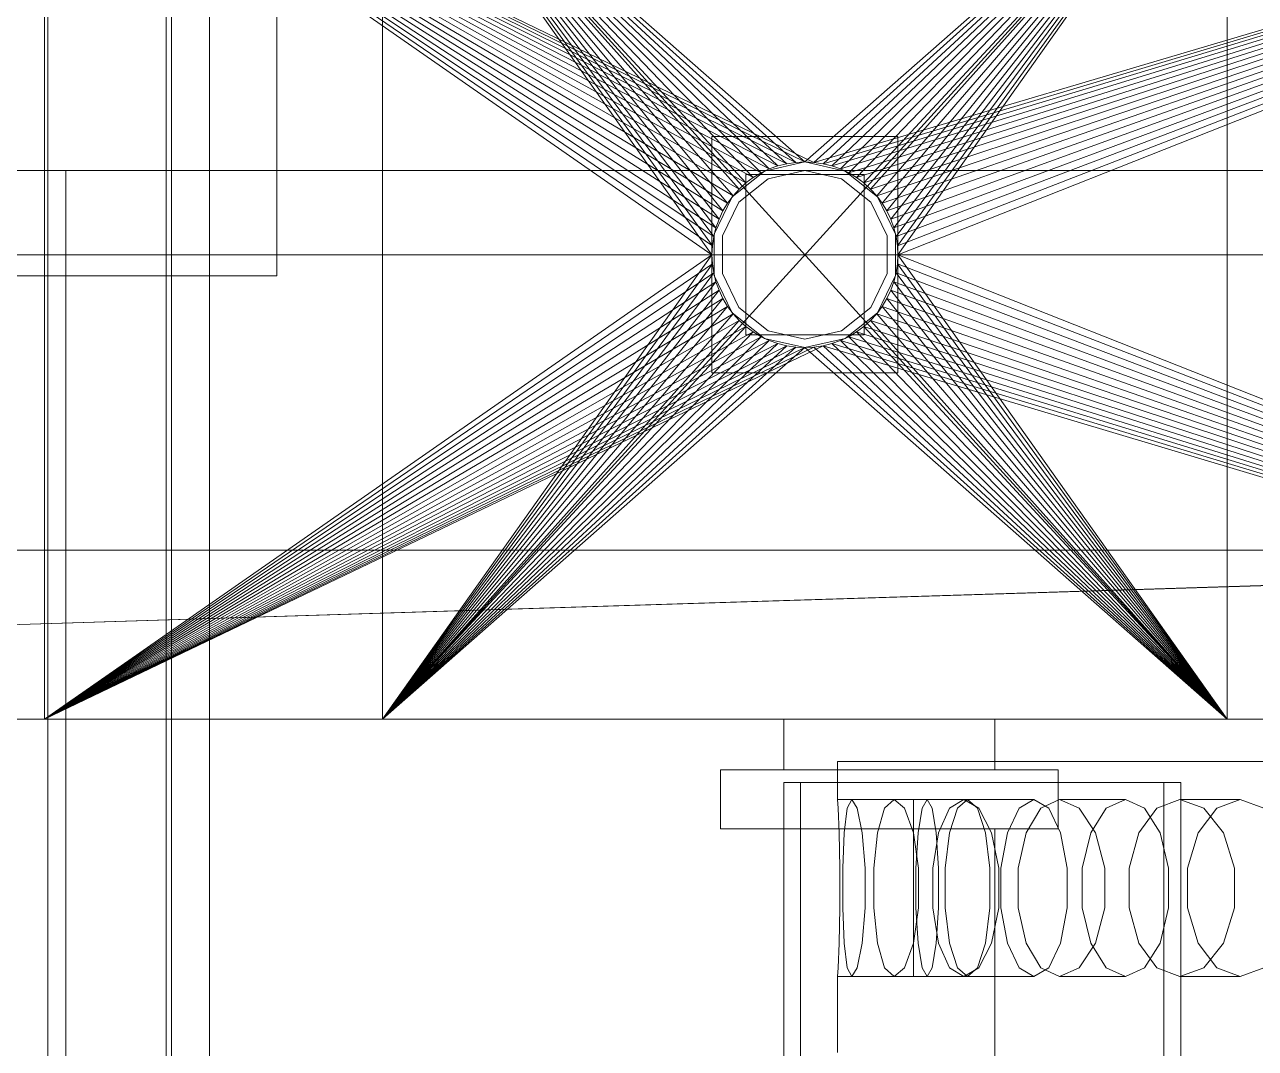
# Model space of a CAD drawing. Header units: millimetres. Extents: x -1970 to 59977, y -65068 to 6837.
# Drawn here: x 24743.4 to 25034.8, y -17868 to -17625.5 of the extents above; entities that cross this region are included whole.
import ezdxf

# ---------------------------------------------------------------- set-up
doc = ezdxf.new("R2010")
doc.units = ezdxf.units.MM
doc.layers.add('superior_briquetadora', color=7, linetype='Continuous', lineweight=0)
doc.layers.add('superior_C02', color=7, linetype='Continuous', lineweight=0)

msp = doc.modelspace()

# ---------------------------------------------------------------- linework, layer by layer
at = {"layer": 'superior_briquetadora'}
for p, q in [((24803.187, -17685), (24803.187, -17485)), ((24778.187, -17660), (24778.187, -17510)), ((24748.187, -17790), (24748.187, -17570)), ((24748.187, -17570), (24906.187, -17680)), ((24906.293, -17677.844), (24748.187, -17570)), ((24906.609, -17675.708), (24748.187, -17570)), ((24907.134, -17673.614), (24748.187, -17570)), ((24907.861, -17671.581), (24748.187, -17570)), ((24908.784, -17669.629), (24748.187, -17570)), ((24909.894, -17667.777), (24748.187, -17570)), ((24911.18, -17666.043), (24748.187, -17570)), ((24912.63, -17664.444), (24748.187, -17570)), ((24914.23, -17662.994), (24748.187, -17570)), ((24915.964, -17661.708), (24748.187, -17570)), ((24917.816, -17660.598), (24748.187, -17570)), ((24919.768, -17659.675), (24748.187, -17570)), ((24921.8, -17658.947), (24748.187, -17570)), ((24923.895, -17658.423), (24748.187, -17570)), ((24926.03, -17658.106), (24748.187, -17570)), ((24928.187, -17658), (24748.187, -17570)), ((24930.343, -17658.106), (24748.187, -17570)), ((24828.187, -17790), (24828.187, -17570)), ((24828.187, -17570), (24906.187, -17680)), ((24828.187, -17570), (24917.816, -17660.598)), ((24915.964, -17661.708), (24828.187, -17570)), ((24914.23, -17662.994), (24828.187, -17570)), ((24912.63, -17664.444), (24828.187, -17570)), ((24911.18, -17666.043), (24828.187, -17570)), ((24909.894, -17667.777), (24828.187, -17570)), ((24908.784, -17669.629), (24828.187, -17570)), ((24907.861, -17671.581), (24828.187, -17570)), ((24907.134, -17673.614), (24828.187, -17570)), ((24906.609, -17675.708), (24828.187, -17570)), ((24906.293, -17677.844), (24828.187, -17570)), ((24828.187, -17570), (24919.768, -17659.675)), ((24828.187, -17570), (24921.8, -17658.947)), ((24828.187, -17570), (24923.895, -17658.423)), ((24828.187, -17570), (24926.03, -17658.106)), ((24828.187, -17570), (24928.187, -17658)), ((24828.187, -17790), (25028.187, -17570)), ((24828.187, -17570), (25028.187, -17790)), ((24928.187, -17658), (25028.187, -17570)), ((24930.343, -17658.106), (25228.187, -17570)), ((24930.343, -17658.106), (25028.187, -17570)), ((24932.479, -17658.423), (25228.187, -17570)), ((24932.479, -17658.423), (25028.187, -17570)), ((25228.187, -17570), (24934.573, -17658.947)), ((24934.573, -17658.947), (25028.187, -17570)), ((25228.187, -17570), (24936.606, -17659.675)), ((24936.606, -17659.675), (25028.187, -17570)), ((25228.187, -17570), (24938.557, -17660.598)), ((24938.557, -17660.598), (25028.187, -17570)), ((25228.187, -17570), (24940.409, -17661.708)), ((24940.409, -17661.708), (25028.187, -17570)), ((25228.187, -17570), (24942.143, -17662.994)), ((24942.143, -17662.994), (25028.187, -17570)), ((25228.187, -17570), (24943.743, -17664.444)), ((24943.743, -17664.444), (25028.187, -17570)), ((25228.187, -17570), (24945.193, -17666.043)), ((24945.193, -17666.043), (25028.187, -17570)), ((25228.187, -17570), (24946.479, -17667.777)), ((24946.479, -17667.777), (25028.187, -17570)), ((25228.187, -17570), (24947.589, -17669.629)), ((24947.589, -17669.629), (25028.187, -17570)), ((25228.187, -17570), (24948.512, -17671.581)), ((24948.512, -17671.581), (25028.187, -17570)), ((25228.187, -17570), (24949.239, -17673.614)), ((24949.239, -17673.614), (25028.187, -17570)), ((25228.187, -17570), (24949.764, -17675.708)), ((24949.764, -17675.708), (25028.187, -17570)), ((25228.187, -17570), (24950.081, -17677.844)), ((24950.081, -17677.844), (25028.187, -17570)), ((25228.187, -17570), (24950.187, -17680)), ((25028.187, -17570), (24950.187, -17680)), ((25028.187, -17790), (25028.187, -17570)), ((24748.187, -17583.45), (24748.187, -17790)), ((24950.187, -17652), (24906.187, -17652)), ((24906.187, -17652), (24906.187, -17708)), ((24950.187, -17708), (24950.187, -17652)), ((24928.187, -17658), (24918.641, -17660.179)), ((24919.768, -17659.675), (24921.8, -17658.947)), ((24921.8, -17658.947), (24923.895, -17658.423)), ((24923.895, -17658.423), (24926.03, -17658.106)), ((24926.03, -17658.106), (24928.187, -17658)), ((24937.732, -17660.179), (24928.187, -17658)), ((24928.187, -17658), (24930.343, -17658.106)), ((24930.343, -17658.106), (24932.479, -17658.423)), ((24932.479, -17658.423), (24934.573, -17658.947)), ((24934.573, -17658.947), (24936.606, -17659.675)), ((24628.187, -17660), (24778.187, -17660)), ((24653.187, -17660), (24753.187, -17660)), ((24753.187, -18720.639), (24753.187, -17660)), ((24753.187, -18674.804), (24753.187, -17660)), ((24778.187, -19330), (24778.187, -17660)), ((24778.187, -18490), (24778.187, -17660)), ((24778.187, -17790), (24778.187, -17660)), ((24778.187, -17660), (26678.187, -17660)), ((24918.641, -17660.179), (24910.986, -17666.283)), ((24919.509, -17661.981), (24912.55, -17667.53)), ((24914.187, -17661), (24914.187, -17699)), ((24942.187, -17661), (24914.187, -17661)), ((24914.23, -17662.994), (24915.964, -17661.708)), ((24915.964, -17661.708), (24917.816, -17660.598)), ((24917.816, -17660.598), (24919.768, -17659.675)), ((24928.187, -17660), (24919.509, -17661.981)), ((24936.864, -17661.981), (24928.187, -17660)), ((24936.606, -17659.675), (24938.557, -17660.598)), ((24943.823, -17667.53), (24936.864, -17661.981)), ((24945.387, -17666.283), (24937.732, -17660.179)), ((24938.557, -17660.598), (24940.409, -17661.708)), ((24940.409, -17661.708), (24942.143, -17662.994)), ((24942.187, -17699), (24942.187, -17661)), ((24911.18, -17666.043), (24912.63, -17664.444)), ((24912.63, -17664.444), (24914.23, -17662.994)), ((24942.143, -17662.994), (24943.743, -17664.444)), ((24943.743, -17664.444), (24945.193, -17666.043)), ((24910.986, -17666.283), (24906.738, -17675.105)), ((24912.55, -17667.53), (24908.688, -17675.55)), ((24908.784, -17669.629), (24909.894, -17667.777)), ((24909.894, -17667.777), (24911.18, -17666.043)), ((24947.685, -17675.55), (24943.823, -17667.53)), ((24945.193, -17666.043), (24946.479, -17667.777)), ((24949.635, -17675.105), (24945.387, -17666.283)), ((24946.479, -17667.777), (24947.589, -17669.629)), ((24907.861, -17671.581), (24908.784, -17669.629)), ((24947.589, -17669.629), (24948.512, -17671.581)), ((24906.609, -17675.708), (24907.134, -17673.614)), ((24907.134, -17673.614), (24907.861, -17671.581)), ((24948.512, -17671.581), (24949.239, -17673.614)), ((24949.239, -17673.614), (24949.764, -17675.708)), ((24906.293, -17677.844), (24906.609, -17675.708)), ((24906.738, -17675.105), (24906.738, -17684.895)), ((24908.688, -17675.55), (24908.688, -17684.45)), ((24947.685, -17684.45), (24947.685, -17675.55)), ((24949.635, -17684.895), (24949.635, -17675.105)), ((24949.764, -17675.708), (24950.081, -17677.844)), ((24906.187, -17680), (24906.293, -17677.844)), ((24950.081, -17677.844), (24950.187, -17680)), ((26828.187, -17680), (24628.187, -17680)), ((24906.187, -17680), (24748.187, -17790)), ((24906.293, -17682.156), (24748.187, -17790)), ((24828.187, -17790), (24906.187, -17680)), ((24828.187, -17790), (24906.293, -17682.156)), ((24906.187, -17680), (24906.293, -17682.156)), ((24906.293, -17682.156), (24906.609, -17684.292)), ((24949.764, -17684.292), (24950.081, -17682.156)), ((24950.187, -17680), (24950.081, -17682.156)), ((25228.187, -17790), (24950.081, -17682.156)), ((24950.081, -17682.156), (25028.187, -17790)), ((24950.187, -17680), (25228.187, -17790)), ((24950.187, -17680), (25028.187, -17790)), ((25028.187, -17790), (25028.187, -17680)), ((25028.187, -17680), (26828.187, -17680)), ((25028.187, -17680), (26678.187, -17680)), ((24603.187, -17685), (24803.187, -17685)), ((24906.609, -17684.292), (24748.187, -17790)), ((24828.187, -17790), (24906.609, -17684.292)), ((24906.609, -17684.292), (24907.134, -17686.386)), ((24906.738, -17684.895), (24910.986, -17693.717)), ((24908.688, -17684.45), (24912.55, -17692.47)), ((24943.823, -17692.47), (24947.685, -17684.45)), ((24945.387, -17693.717), (24949.635, -17684.895)), ((24949.764, -17684.292), (24949.239, -17686.386)), ((25228.187, -17790), (24949.764, -17684.292)), ((24949.764, -17684.292), (25028.187, -17790)), ((24907.134, -17686.386), (24748.187, -17790)), ((24828.187, -17790), (24907.134, -17686.386)), ((24907.134, -17686.386), (24907.861, -17688.419)), ((24948.512, -17688.419), (24949.239, -17686.386)), ((25228.187, -17790), (24949.239, -17686.386)), ((24949.239, -17686.386), (25028.187, -17790)), ((24907.861, -17688.419), (24748.187, -17790)), ((24908.784, -17690.371), (24748.187, -17790)), ((24828.187, -17790), (24907.861, -17688.419)), ((24828.187, -17790), (24908.784, -17690.371)), ((24907.861, -17688.419), (24908.784, -17690.371)), ((24908.784, -17690.371), (24909.894, -17692.223)), ((24946.479, -17692.223), (24947.589, -17690.371)), ((24948.512, -17688.419), (24947.589, -17690.371)), ((25228.187, -17790), (24947.589, -17690.371)), ((24947.589, -17690.371), (25028.187, -17790)), ((25228.187, -17790), (24948.512, -17688.419)), ((24948.512, -17688.419), (25028.187, -17790)), ((24909.894, -17692.223), (24748.187, -17790)), ((24911.18, -17693.957), (24748.187, -17790)), ((24828.187, -17790), (24909.894, -17692.223)), ((24828.187, -17790), (24911.18, -17693.957)), ((24909.894, -17692.223), (24911.18, -17693.957)), ((24910.986, -17693.717), (24918.641, -17699.821)), ((24911.18, -17693.957), (24912.63, -17695.556)), ((24912.55, -17692.47), (24919.509, -17698.019)), ((24936.864, -17698.019), (24943.823, -17692.47)), ((24937.732, -17699.821), (24945.387, -17693.717)), ((24945.193, -17693.957), (24943.743, -17695.556)), ((24945.193, -17693.957), (24946.479, -17692.223)), ((25228.187, -17790), (24945.193, -17693.957)), ((24945.193, -17693.957), (25028.187, -17790)), ((25228.187, -17790), (24946.479, -17692.223)), ((24946.479, -17692.223), (25028.187, -17790)), ((24912.63, -17695.556), (24748.187, -17790)), ((24828.187, -17790), (24912.63, -17695.556)), ((24912.63, -17695.556), (24914.23, -17697.006)), ((24942.143, -17697.006), (24943.743, -17695.556)), ((24943.743, -17695.556), (25228.187, -17790)), ((24943.743, -17695.556), (25028.187, -17790)), ((24914.23, -17697.006), (24748.187, -17790)), ((24915.964, -17698.292), (24748.187, -17790)), ((24917.816, -17699.402), (24748.187, -17790)), ((24914.23, -17697.006), (24828.187, -17790)), ((24915.964, -17698.292), (24828.187, -17790)), ((24917.816, -17699.402), (24828.187, -17790)), ((24914.187, -17699), (24942.187, -17699)), ((24914.23, -17697.006), (24915.964, -17698.292)), ((24915.964, -17698.292), (24917.816, -17699.402)), ((24917.816, -17699.402), (24919.768, -17700.325)), ((24918.641, -17699.821), (24928.187, -17702)), ((24919.509, -17698.019), (24928.187, -17700)), ((24928.187, -17700), (24936.864, -17698.019)), ((24928.187, -17702), (24937.732, -17699.821)), ((24936.606, -17700.325), (24938.557, -17699.402)), ((24940.409, -17698.292), (24938.557, -17699.402)), ((24938.557, -17699.402), (25228.187, -17790)), ((24938.557, -17699.402), (25028.187, -17790)), ((24942.143, -17697.006), (24940.409, -17698.292)), ((24940.409, -17698.292), (25228.187, -17790)), ((24940.409, -17698.292), (25028.187, -17790)), ((24942.143, -17697.006), (25228.187, -17790)), ((24942.143, -17697.006), (25028.187, -17790)), ((24919.768, -17700.325), (24748.187, -17790)), ((24921.8, -17701.053), (24748.187, -17790)), ((24932.479, -17701.577), (24748.187, -17790)), ((24923.895, -17701.577), (24748.187, -17790)), ((24930.343, -17701.894), (24748.187, -17790)), ((24926.03, -17701.894), (24748.187, -17790)), ((24928.187, -17702), (24748.187, -17790)), ((24919.768, -17700.325), (24828.187, -17790)), ((24921.8, -17701.053), (24828.187, -17790)), ((24923.895, -17701.577), (24828.187, -17790)), ((24926.03, -17701.894), (24828.187, -17790)), ((24928.187, -17702), (24828.187, -17790)), ((24919.768, -17700.325), (24921.8, -17701.053)), ((24921.8, -17701.053), (24923.895, -17701.577)), ((24923.895, -17701.577), (24926.03, -17701.894)), ((24926.03, -17701.894), (24928.187, -17702)), ((24928.187, -17702), (24930.343, -17701.894)), ((24928.187, -17702), (25028.187, -17790)), ((24930.343, -17701.894), (24932.479, -17701.577)), ((24930.343, -17701.894), (25028.187, -17790)), ((24932.479, -17701.577), (24934.573, -17701.053)), ((24932.479, -17701.577), (25228.187, -17790)), ((24932.479, -17701.577), (25028.187, -17790)), ((24934.573, -17701.053), (24936.606, -17700.325)), ((24934.573, -17701.053), (25228.187, -17790)), ((24934.573, -17701.053), (25028.187, -17790)), ((24936.606, -17700.325), (25228.187, -17790)), ((24936.606, -17700.325), (25028.187, -17790)), ((24906.187, -17708), (24950.187, -17708)), ((24628.187, -17790), (24778.187, -17790)), ((24628.187, -17790), (25028.187, -17790)), ((24748.187, -17790), (25028.187, -17790)), ((25228.187, -17790), (24748.187, -17790)), ((24748.187, -17790), (24828.187, -17790)), ((24748.187, -17790), (24757.598, -17790)), ((26708.187, -17790), (24748.187, -17790)), ((24828.187, -17790), (24757.598, -17790)), ((24757.598, -17790), (24758.581, -17790)), ((24828.187, -17790), (24758.581, -17790)), ((24758.581, -17790), (24765.092, -17790)), ((24828.187, -17790), (24765.092, -17790)), ((24765.092, -17790), (24807.356, -17790)), ((24778.187, -18210), (24778.187, -17790)), ((24778.187, -17790), (25028.187, -17790)), ((25028.187, -17790), (24807.356, -17790)), ((24807.356, -17790), (24832.187, -17790)), ((25028.187, -17790), (24828.187, -17790)), ((24832.187, -17790), (25108.187, -17790)), ((24832.187, -17790), (26334.853, -17790)), ((24923.187, -17790), (24925.662, -17790)), ((24923.187, -17790), (24923.187, -17802)), ((24925.662, -17790), (24932.599, -17790)), ((24932.599, -17790), (24942.624, -17790)), ((24942.624, -17790), (24953.75, -17790)), ((24953.75, -17790), (24963.774, -17790)), ((24963.774, -17790), (24970.711, -17790)), ((24970.711, -17790), (24973.187, -17790)), ((24973.187, -17790), (24973.187, -17802)), ((25108.187, -17790), (25028.187, -17790)), ((25228.187, -17790), (25028.187, -17790)), ((24935.937, -17800), (24936.44, -17800)), ((24935.937, -17800), (24935.937, -17809)), ((24936.44, -17800), (24937.949, -17800)), ((24937.949, -17800), (24940.46, -17800)), ((24940.46, -17800), (24943.966, -17800)), ((24943.966, -17800), (24948.458, -17800)), ((24948.458, -17800), (24953.925, -17800)), ((24953.925, -17800), (24960.353, -17800)), ((24960.353, -17800), (24967.725, -17800)), ((24967.725, -17800), (24976.023, -17800)), ((24976.023, -17800), (24985.224, -17800)), ((24985.224, -17800), (24995.306, -17800)), ((24995.306, -17800), (25006.242, -17800)), ((25006.242, -17800), (25018.005, -17800)), ((25018.005, -17800), (25030.564, -17800)), ((25030.564, -17800), (25043.887, -17800)), ((24908.187, -17816), (24908.187, -17802)), ((24988.187, -17802), (24908.187, -17802)), ((24925.662, -17802), (24923.187, -17802)), ((24932.599, -17802), (24925.662, -17802)), ((24942.624, -17802), (24932.599, -17802)), ((24953.75, -17802), (24942.624, -17802)), ((24963.774, -17802), (24953.75, -17802)), ((24970.711, -17802), (24963.774, -17802)), ((24973.187, -17802), (24970.711, -17802)), ((24988.187, -17816), (24988.187, -17802)), ((24923.187, -17805), (24923.187, -18195)), ((24927.187, -17805), (24923.187, -17805)), ((24923.187, -17805), (25013.187, -17805)), ((24927.187, -17805), (24927.187, -18195)), ((25017.187, -17805), (24927.187, -17805)), ((25013.187, -17805), (25013.187, -18195)), ((25013.187, -17805), (25017.187, -17805)), ((25017.187, -17805), (25017.187, -18195)), ((24953.937, -17809), (24935.937, -17809)), ((24935.937, -17809), (24936.042, -17811.08)), ((24939.292, -17809), (24938.208, -17811.08)), ((24957.138, -17809), (24939.292, -17809)), ((24939.292, -17809), (24940.587, -17811.08)), ((24949.302, -17809), (24947.046, -17811.08)), ((24966.689, -17809), (24949.302, -17809)), ((24949.302, -17809), (24951.763, -17811.08)), ((24953.937, -17811.08), (24953.937, -17809)), ((24955.949, -17811.08), (24957.138, -17809)), ((24958.328, -17811.08), (24957.138, -17809)), ((24965.795, -17809), (24962.405, -17811.08)), ((24964.331, -17811.08), (24966.689, -17809)), ((24982.425, -17809), (24965.795, -17809)), ((24965.795, -17809), (24969.38, -17811.08)), ((24969.047, -17811.08), (24966.689, -17809)), ((24978.938, -17811.08), (24982.425, -17809)), ((24985.912, -17811.08), (24982.425, -17809)), ((24988.488, -17809), (24984.024, -17811.08)), ((25004.077, -17809), (24988.488, -17809)), ((24988.488, -17809), (24993.136, -17811.08)), ((24999.521, -17811.08), (25004.077, -17809)), ((25008.632, -17811.08), (25004.077, -17809)), ((25016.994, -17809), (25011.53, -17811.08)), ((25031.274, -17809), (25016.994, -17809)), ((25016.994, -17809), (25022.625, -17811.08)), ((25022.625, -17811.08), (25016.994, -17809)), ((25025.727, -17811.08), (25031.274, -17809)), ((25036.821, -17811.08), (25031.274, -17809)), ((24936.042, -17811.08), (24936.28, -17816.906)), ((24938.208, -17811.08), (24937.49, -17816.906)), ((24940.587, -17811.08), (24941.776, -17816.906)), ((24947.046, -17811.08), (24945.385, -17816.906)), ((24951.763, -17811.08), (24953.884, -17816.906)), ((24953.937, -17816.907), (24953.937, -17811.08)), ((24954.995, -17816.907), (24955.949, -17811.08)), ((24959.281, -17816.907), (24958.328, -17811.08)), ((24962.405, -17811.08), (24959.829, -17816.906)), ((24962.439, -17816.907), (24964.331, -17811.08)), ((24970.938, -17816.907), (24969.047, -17811.08)), ((24969.38, -17811.08), (24972.395, -17816.906)), ((24976.142, -17816.907), (24978.938, -17811.08)), ((24984.024, -17811.08), (24980.577, -17816.906)), ((24988.708, -17816.907), (24985.912, -17811.08)), ((24993.136, -17811.08), (24996.995, -17816.906)), ((24996.995, -17816.906), (24993.136, -17811.08)), ((24995.867, -17816.907), (24999.521, -17811.08)), ((25011.53, -17811.08), (25007.272, -17816.906)), ((25012.286, -17816.907), (25008.632, -17811.08)), ((25021.279, -17816.907), (25025.727, -17811.08)), ((25022.625, -17811.08), (25027.261, -17816.906)), ((25027.261, -17816.906), (25022.625, -17811.08)), ((24988.187, -17816), (24908.187, -17816)), ((24923.187, -17816), (24925.662, -17816)), ((24923.187, -17816), (24923.187, -18194)), ((24925.662, -17816), (24932.599, -17816)), ((24932.599, -17816), (24942.624, -17816)), ((24942.624, -17816), (24953.75, -17816)), ((24953.75, -17816), (24963.774, -17816)), ((24963.774, -17816), (24970.711, -17816)), ((24970.711, -17816), (24973.187, -17816)), ((24973.187, -17816), (24973.187, -18194)), ((24936.28, -17816.906), (24936.471, -17825.326)), ((24937.49, -17816.906), (24937.15, -17825.326)), ((24941.776, -17816.906), (24942.495, -17825.326)), ((24945.385, -17816.906), (24944.52, -17825.326)), ((24953.884, -17816.906), (24955.117, -17825.326)), ((24953.937, -17825.327), (24953.937, -17816.907)), ((24954.466, -17825.327), (24954.995, -17816.907)), ((24959.829, -17816.906), (24958.454, -17825.326)), ((24959.811, -17825.327), (24959.281, -17816.907)), ((24961.39, -17825.327), (24962.439, -17816.907)), ((24971.988, -17825.327), (24970.938, -17816.907)), ((24972.395, -17816.906), (24974.124, -17825.326)), ((24974.59, -17825.327), (24976.142, -17816.907)), ((24980.577, -17816.906), (24978.714, -17825.326)), ((24990.26, -17825.327), (24988.708, -17816.907)), ((24993.84, -17825.327), (24995.867, -17816.907)), ((24996.995, -17816.906), (24999.188, -17825.326)), ((24999.188, -17825.326), (24996.995, -17816.906)), ((25007.272, -17816.906), (25004.955, -17825.326)), ((25014.313, -17825.327), (25012.286, -17816.907)), ((25018.811, -17825.327), (25021.279, -17816.907)), ((25027.261, -17816.906), (25029.881, -17825.326)), ((24936.471, -17825.326), (24936.471, -17834.674)), ((24937.15, -17825.326), (24937.15, -17834.674)), ((24942.495, -17825.326), (24942.495, -17834.674)), ((24944.52, -17825.326), (24944.52, -17834.674)), ((24953.937, -17834.673), (24953.937, -17825.327)), ((24954.466, -17834.673), (24954.466, -17825.327)), ((24955.117, -17825.326), (24955.118, -17834.674)), ((24958.454, -17825.326), (24958.454, -17834.674)), ((24959.811, -17834.673), (24959.811, -17825.327)), ((24961.39, -17834.673), (24961.39, -17825.327)), ((24971.988, -17834.673), (24971.988, -17825.327)), ((24974.124, -17825.326), (24974.124, -17834.674)), ((24974.59, -17834.673), (24974.59, -17825.327)), ((24978.714, -17825.326), (24978.714, -17834.674)), ((24990.26, -17834.673), (24990.26, -17825.327)), ((24993.84, -17834.673), (24993.84, -17825.327)), ((24999.188, -17825.326), (24999.188, -17834.674)), ((25004.955, -17825.326), (25004.955, -17834.674)), ((25014.313, -17834.673), (25014.313, -17825.327)), ((25018.811, -17834.673), (25018.811, -17825.327)), ((25029.881, -17825.326), (25029.881, -17834.674)), ((24936.471, -17834.674), (24936.28, -17843.094)), ((24937.15, -17834.674), (24937.49, -17843.094)), ((24942.495, -17834.674), (24941.776, -17843.094)), ((24944.52, -17834.674), (24945.385, -17843.094)), ((24955.118, -17834.674), (24953.884, -17843.094)), ((24953.937, -17843.093), (24953.937, -17834.673)), ((24954.995, -17843.093), (24954.466, -17834.673)), ((24958.454, -17834.674), (24959.829, -17843.094)), ((24959.281, -17843.093), (24959.811, -17834.673)), ((24962.439, -17843.093), (24961.39, -17834.673)), ((24970.938, -17843.093), (24971.988, -17834.673)), ((24974.124, -17834.674), (24972.395, -17843.094)), ((24976.142, -17843.093), (24974.59, -17834.673)), ((24978.714, -17834.674), (24980.577, -17843.094)), ((24988.708, -17843.093), (24990.26, -17834.673)), ((24995.867, -17843.093), (24993.84, -17834.673)), ((24999.188, -17834.674), (24996.995, -17843.094)), ((24996.995, -17843.094), (24999.188, -17834.674)), ((25004.955, -17834.674), (25007.272, -17843.094)), ((25012.286, -17843.093), (25014.313, -17834.673)), ((25021.279, -17843.093), (25018.811, -17834.673)), ((25029.881, -17834.674), (25027.261, -17843.094)), ((24936.28, -17843.094), (24936.042, -17848.92)), ((24937.49, -17843.094), (24938.208, -17848.92)), ((24941.776, -17843.094), (24940.587, -17848.92)), ((24945.385, -17843.094), (24947.046, -17848.92)), ((24953.884, -17843.094), (24951.763, -17848.92)), ((24953.937, -17848.92), (24953.937, -17843.093)), ((24955.949, -17848.92), (24954.995, -17843.093)), ((24958.328, -17848.92), (24959.281, -17843.093)), ((24959.829, -17843.094), (24962.405, -17848.92)), ((24964.331, -17848.92), (24962.439, -17843.093)), ((24969.047, -17848.92), (24970.938, -17843.093)), ((24972.395, -17843.094), (24969.38, -17848.92)), ((24978.938, -17848.92), (24976.142, -17843.093)), ((24980.577, -17843.094), (24984.024, -17848.92)), ((24985.912, -17848.92), (24988.708, -17843.093)), ((24996.995, -17843.094), (24993.136, -17848.92)), ((24993.136, -17848.92), (24996.995, -17843.094)), ((24999.521, -17848.92), (24995.867, -17843.093)), ((25007.272, -17843.094), (25011.53, -17848.92)), ((25008.632, -17848.92), (25012.286, -17843.093)), ((25025.727, -17848.92), (25021.279, -17843.093)), ((25027.261, -17843.094), (25022.625, -17848.92)), ((24936.042, -17848.92), (24935.937, -17851)), ((24953.937, -17851), (24935.937, -17851)), ((24935.937, -17851), (24935.937, -17869)), ((24938.208, -17848.92), (24939.292, -17851)), ((24940.587, -17848.92), (24939.292, -17851)), ((24957.138, -17851), (24939.292, -17851)), ((24947.046, -17848.92), (24949.302, -17851)), ((24951.763, -17848.92), (24949.302, -17851)), ((24966.689, -17851), (24949.302, -17851)), ((24953.937, -17851), (24953.937, -17848.92)), ((24957.138, -17851), (24955.949, -17848.92)), ((24957.138, -17851), (24958.328, -17848.92)), ((24962.405, -17848.92), (24965.795, -17851)), ((24966.689, -17851), (24964.331, -17848.92)), ((24969.38, -17848.92), (24965.795, -17851)), ((24982.425, -17851), (24965.795, -17851)), ((24966.689, -17851), (24969.047, -17848.92)), ((24982.425, -17851), (24978.938, -17848.92)), ((24982.425, -17851), (24985.912, -17848.92)), ((24984.024, -17848.92), (24988.488, -17851)), ((24993.136, -17848.92), (24988.488, -17851)), ((25004.077, -17851), (24988.488, -17851)), ((25004.077, -17851), (24999.521, -17848.92)), ((25004.077, -17851), (25008.632, -17848.92)), ((25011.53, -17848.92), (25016.994, -17851)), ((25022.625, -17848.92), (25016.994, -17851)), ((25031.274, -17851), (25016.994, -17851)), ((25031.274, -17851), (25025.727, -17848.92)), ((25031.274, -17851), (25036.821, -17848.92))]:
    msp.add_line(p, q, dxfattribs=at)
at = {"layer": 'superior_C02'}
for p, q in [((24748.933, -18450), (24748.933, -17550)), ((24776.957, -18450), (24776.957, -17550)), ((24787.187, -17550), (24787.187, -18450)), ((16335.427, -17750), (25411.088, -17750)), ((25412.557, -17750), (16336.897, -17750)), ((24609.262, -17771.702), (25304.129, -17750)), ((25305.873, -17750), (24611.005, -17771.702))]:
    msp.add_line(p, q, dxfattribs=at)

doc.saveas('drawing.dxf')
